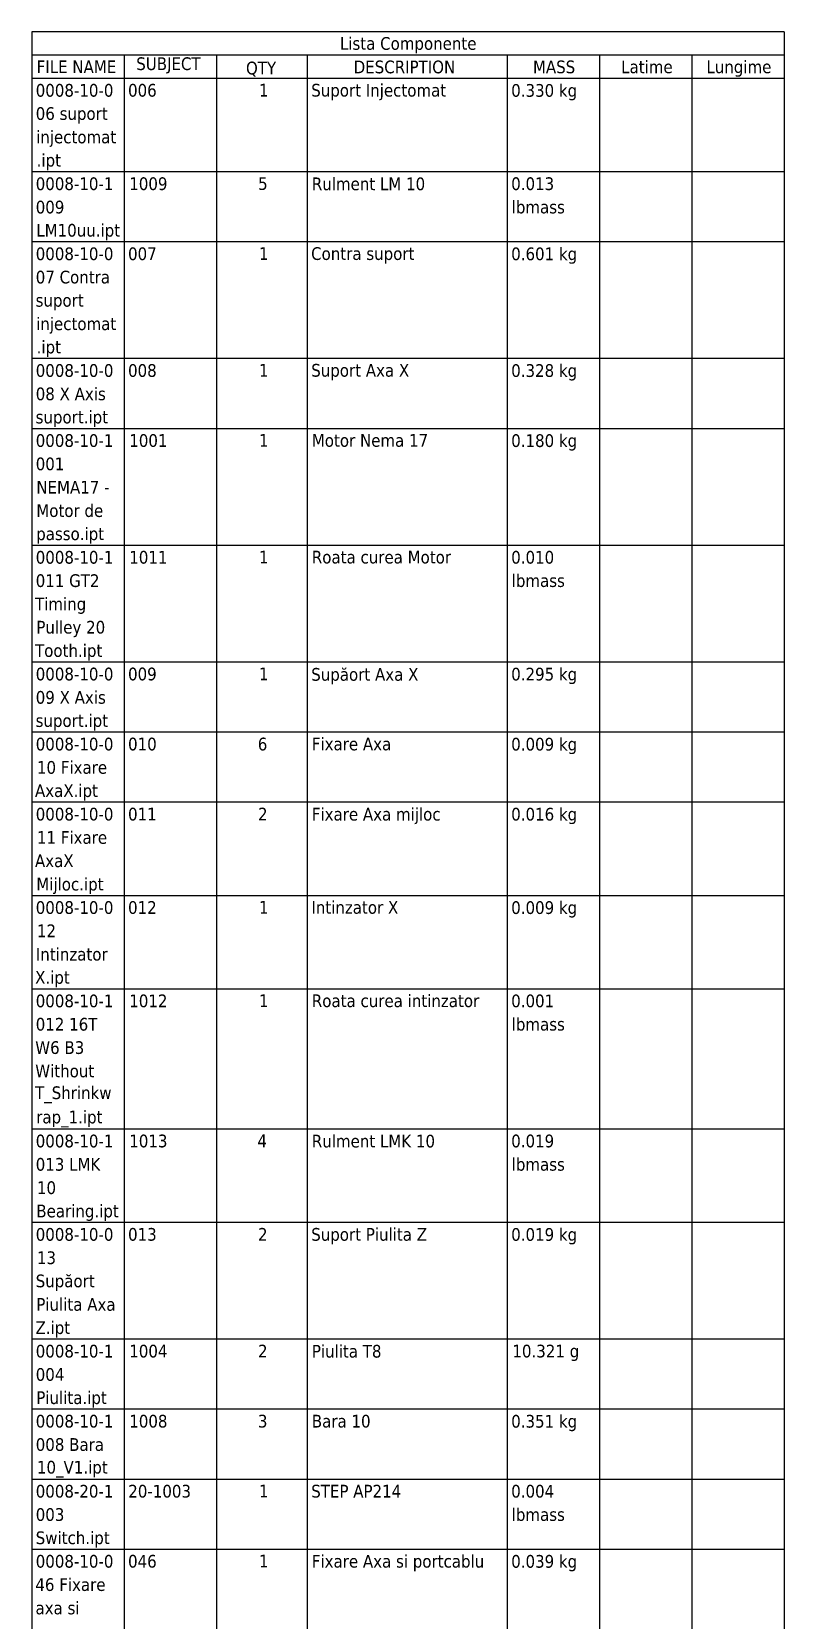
# Model space of a CAD drawing. Header units: millimetres. Extents: x -1901 to 2520, y -3919 to 1782.
# Drawn here: x -1901 to -659, y -1069 to 1553 of the extents above; entities that cross this region are included whole.
import ezdxf

# ---------------------------------------------------------------- set-up
doc = ezdxf.new("R2010")
doc.units = ezdxf.units.MM
doc.header["$LTSCALE"] = 6
doc.layers.add('Symbol (ISO)', color=7, linetype='Continuous', lineweight=25)
doc.styles.add('Note Text (ISO)', font='tahoma.ttf')

# ---------------------------------------------------------------- blocks, each defined once
blk = doc.blocks.new('Lista Componente')
at = {"layer": 'Symbol (ISO)'}
for p, q in [((-109.87, 258.89), (-316.87, 258.89)), ((-316.87, 258.89), (-316.87, 252.47)), ((-109.87, 258.89), (-109.87, 252.47)), ((-109.87, 252.47), (-316.87, 252.47)), ((-316.87, 252.47), (-316.87, 246.05)), ((-291.47, 252.47), (-291.47, 246.05)), ((-266.07, 252.47), (-266.07, 246.05)), ((-241.07, 252.47), (-241.07, 246.05)), ((-186.07, 252.47), (-186.07, 246.05)), ((-160.67, 252.47), (-160.67, 246.05)), ((-135.27, 252.47), (-135.27, 246.05)), ((-109.87, 252.47), (-109.87, 246.05)), ((-109.87, 246.05), (-316.87, 246.05)), ((-316.87, 246.05), (-316.87, -653.2)), ((-291.47, 246.05), (-291.47, -653.2)), ((-266.07, 246.05), (-266.07, -653.2)), ((-241.07, 246.05), (-241.07, -653.2)), ((-186.07, 246.05), (-186.07, -653.2)), ((-160.67, 246.05), (-160.67, -653.2)), ((-135.27, 246.05), (-135.27, -653.2)), ((-109.87, 246.05), (-109.87, -653.2)), ((-109.87, 220.35), (-316.87, 220.35)), ((-109.87, 201.08), (-316.87, 201.08)), ((-109.87, 168.97), (-316.87, 168.97)), ((-109.87, 149.7), (-316.87, 149.7)), ((-109.87, 117.58), (-316.87, 117.58)), ((-109.87, 85.47), (-316.87, 85.47)), ((-109.87, 66.2), (-316.87, 66.2)), ((-109.87, 46.93), (-316.87, 46.93)), ((-109.87, 21.23), (-316.87, 21.23)), ((-109.87, -4.46), (-316.87, -4.46)), ((-109.87, -43), (-316.87, -43)), ((-109.87, -68.69), (-316.87, -68.69)), ((-109.87, -100.81), (-316.87, -100.81)), ((-109.87, -120.08), (-316.87, -120.08)), ((-109.87, -139.34), (-316.87, -139.34)), ((-109.87, -158.61), (-316.87, -158.61))]:
    blk.add_line(p, q, dxfattribs=at)
at = {"layer": 'Symbol (ISO)', "char_height": 3.5, "attachment_point": 7, "style": 'Note Text (ISO)'}
for s, insert in [('Lista Componente', (-232.09, 252.93)), ('FILE NAME', (-315.53, 247.51)), ('SUBJECT', (-288.13, 247.4)), ('QTY', (-257.94, 246.55)), ('DESCRIPTION', (-228.32, 247.4)), ('MASS', (-179, 247.41)), ('Latime', (-154.72, 247.42)), ('Lungime', (-131.27, 246.5)), ('0008-10-0', (-315.78, 240.97)), ('006', (-290.38, 240.98)), ('1', (-254.36, 241.08)), ('Suport Injectomat', (-239.99, 240.06)), ('0.330 kg', (-184.98, 240.01)), ('06 suport ', (-315.78, 233.65)), ('injectomat', (-315.67, 227.21)), ('.ipt', (-315.53, 220.81)), ('0008-10-1', (-315.78, 215.27)), ('1009', (-290.05, 215.28)), ('5', (-254.59, 215.32)), ('Rulment LM 10', (-239.82, 215.24)), ('0.013 ', (-184.98, 215.28)), ('009 ', (-315.78, 208.85)), ('lbmass', (-184.84, 208.86)), ('LM10uu.ipt', (-315.62, 201.54)), ('0008-10-0', (-315.78, 196)), ('007', (-290.38, 196.01)), ('1', (-254.36, 196.12)), ('Contra suport', (-240.02, 195.12)), ('0.601 kg', (-184.98, 195.05)), ('07 Contra ', (-315.78, 189.59)), ('suport ', (-315.81, 182.27)), ('injectomat', (-315.67, 175.82)), ('.ipt', (-315.53, 169.42)), ('0008-10-0', (-315.78, 163.89)), ('008', (-290.38, 163.89)), ('1', (-254.36, 164)), ('Suport Axa X', (-239.99, 163.01)), ('0.328 kg', (-184.98, 162.94)), ('08 X Axis ', (-315.78, 157.46)), ('suport.ipt', (-315.81, 150.15)), ('0008-10-1', (-315.78, 144.62)), ('1001', (-290.05, 144.63)), ('1', (-254.36, 144.73)), ('Motor Nema 17', (-239.82, 144.66)), ('0.180 kg', (-184.98, 143.67)), ('001 ', (-315.78, 138.2)), ('NEMA17 - ', (-315.62, 131.85)), ('Motor de ', (-315.62, 125.35)), ('passo.ipt', (-315.65, 118.04)), ('0008-10-1', (-315.78, 112.5)), ('1011', (-290.05, 112.51)), ('1', (-254.36, 112.62)), ('Roata curea Motor', (-239.82, 112.55)), ('0.010 ', (-184.98, 112.51)), ('011 GT2 ', (-315.78, 106.08)), ('lbmass', (-184.84, 106.09)), ('Timing ', (-315.97, 98.74)), ('Pulley 20 ', (-315.62, 92.34)), ('Tooth.ipt', (-315.97, 85.92)), ('0008-10-0', (-315.78, 80.39)), ('009', (-290.38, 80.4)), ('1', (-254.36, 80.5)), ('Supăort Axa X', (-239.99, 79.36)), ('0.295 kg', (-184.98, 79.43)), ('09 X Axis ', (-315.78, 73.97)), ('suport.ipt', (-315.81, 66.65)), ('0008-10-0', (-315.78, 61.12)), ('010', (-290.38, 61.13)), ('6', (-254.69, 61.13)), ('Fixare Axa', (-239.82, 61.15)), ('0.009 kg', (-184.98, 60.16)), ('10 Fixare ', (-315.45, 54.7)), ('AxaX.ipt', (-315.99, 47.38)), ('0008-10-0', (-315.78, 41.85)), ('011', (-290.38, 41.86)), ('2', (-254.63, 41.93)), ('Fixare Axa mijloc', (-239.82, 40.9)), ('0.016 kg', (-184.98, 40.9)), ('11 Fixare ', (-315.45, 35.43)), ('AxaX ', (-315.99, 29.01)), ('Mijloc.ipt', (-315.62, 21.66)), ('0008-10-0', (-315.78, 16.15)), ('012', (-290.38, 16.16)), ('1', (-254.36, 16.27)), ('Intinzator X', (-239.95, 16.19)), ('0.009 kg', (-184.98, 15.2)), ('12 ', (-315.45, 9.81)), ('Intinzator ', (-315.75, 3.31)), ('X.ipt', (-315.95, -4)), ('0008-10-1', (-315.78, -9.54)), ('1012', (-290.05, -9.53)), ('1', (-254.36, -9.43)), ('Roata curea intinzator', (-239.82, -9.5)), ('0.001 ', (-184.98, -9.53)), ('012 16T ', (-315.78, -15.96)), ('lbmass', (-184.84, -15.95)), ('W6 B3 ', (-315.91, -22.38)), ('Without ', (-315.91, -28.8)), ('T_Shrinkw', (-315.97, -35.86)), ('rap_1.ipt', (-315.65, -42.54)), ('0008-10-1', (-315.78, -48.08)), ('1013', (-290.05, -48.07)), ('4', (-254.79, -47.96)), ('Rulment LMK 10', (-239.82, -48.11)), ('0.019 ', (-184.98, -48.07)), ('013 LMK ', (-315.78, -54.5)), ('lbmass', (-184.84, -54.49)), ('10 ', (-315.45, -60.92)), ('Bearing.ipt', (-315.62, -68.26)), ('0008-10-0', (-315.78, -73.77)), ('013', (-290.38, -73.76)), ('2', (-254.63, -73.69)), ('Suport Piulita Z', (-239.99, -74.7)), ('0.019 kg', (-184.98, -74.72)), ('13 ', (-315.45, -80.19)), ('Supăort ', (-315.79, -87.5)), ('Piulita Axa ', (-315.62, -93.03)), ('Z.ipt', (-315.83, -100.35)), ('0008-10-1', (-315.78, -105.89)), ('1004', (-290.05, -105.88)), ('2', (-254.63, -105.8)), ('Piulita T8', (-239.82, -105.92)), ('10.321 g', (-184.65, -106.8)), ('004 ', (-315.78, -112.3)), ('Piulita.ipt', (-315.62, -119.62)), ('0008-10-1', (-315.78, -125.16)), ('1008', (-290.05, -125.16)), ('3', (-254.66, -125.15)), ('Bara 10', (-239.82, -125.15)), ('0.351 kg', (-184.98, -126.11)), ('008 Bara ', (-315.78, -131.58)), ('10_V1.ipt', (-315.45, -138.89)), ('0008-20-1', (-315.78, -144.43)), ('20-1003', (-290.32, -144.42)), ('1', (-254.36, -144.31)), ('STEP AP214', (-239.99, -144.41)), ('0.004 ', (-184.98, -144.42)), ('003 ', (-315.78, -150.84)), ('lbmass', (-184.84, -150.84)), ('Switch.ipt', (-315.79, -158.16)), ('0008-10-0', (-315.78, -163.7)), ('046', (-290.38, -163.69)), ('1', (-254.36, -163.58)), ('Fixare Axa si portcablu', (-239.82, -164.62)), ('0.039 kg', (-184.98, -164.65)), ('46 Fixare ', (-315.88, -170.11)), ('axa si ', (-315.84, -176.54))]:
    blk.add_mtext(s, dxfattribs=dict(at, insert=insert))

msp = doc.modelspace()

# ---------------------------------------------------------------- block references
at = {"layer": 'Symbol (ISO)', "xscale": 6, "yscale": 6, "zscale": 6}
msp.add_blockref('Lista Componente', (0, 0), dxfattribs=at)

doc.saveas('drawing.dxf')
